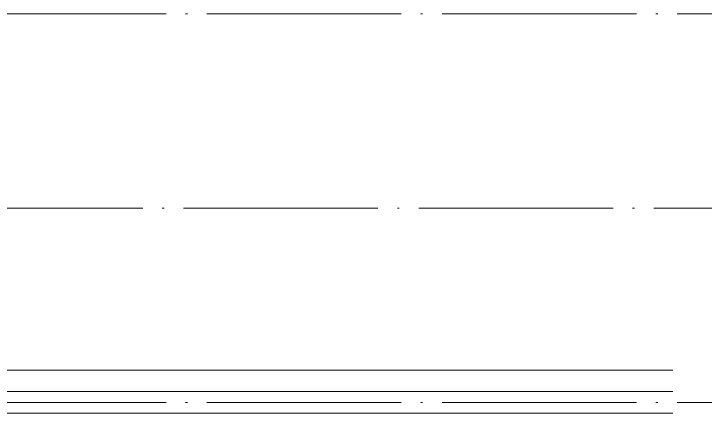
# Model space of a CAD drawing. Extents: x 27938 to 983267, y -209821 to 1628073.
# Drawn here: x 688533 to 690667, y 364790 to 366024 of the extents above; entities that cross this region are included whole.
import ezdxf

# ---------------------------------------------------------------- set-up
doc = ezdxf.new("R2010")
doc.units = 0
doc.header["$LTSCALE"] = 1000
doc.header["$MEASUREMENT"] = 0
doc.linetypes.add('DOTE', pattern=[2.42, 2, -0.2, 0.02, -0.2])
doc.layers.add('3.5方案汇报，与郭总、侯月琴确定户型_t8$0$2020.03.04 -1安徽标准化洋房户型(UA）_t8_t8$0$看线', color=154, linetype='Continuous')
for name, color, linetype, lineweight in [('DOTE', 19, 'DOTE', 9), ('平面-栏杆', 135, 'Continuous', 15), ('平面-看线', 45, 'Continuous', 15)]:
    doc.layers.add(name, color=color, linetype=linetype, lineweight=lineweight)

# ---------------------------------------------------------------- blocks, each defined once
blk = doc.blocks.new('GFDGDGRDGRDG')
at = {"layer": 'DOTE', "linetype": 'DOTE', "ltscale": 0.3}
for p, q in [((573593.7, 363758.3), (626393.7, 363758.3)), ((626393.7, 363158.3), (573593.7, 363158.3)), ((573593.7, 362558.3), (626393.7, 362558.3))]:
    blk.add_line(p, q, dxfattribs=at)

msp = doc.modelspace()

# ---------------------------------------------------------------- linework, layer by layer
at = {"layer": '平面-栏杆'}
for points in [[(690566.6, 364857.1), (686066.6, 364857.1)], [(690566.6, 364790.4), (686066.6, 364790.4)]]:
    msp.add_lwpolyline(points, dxfattribs=at)
at = {"layer": '平面-看线'}
msp.add_lwpolyline([(690566.6, 364923.7), (686066.6, 364923.7)], dxfattribs=at)

# ---------------------------------------------------------------- block references
at = {"layer": '3.5方案汇报，与郭总、侯月琴确定户型_t8$0$2020.03.04 -1安徽标准化洋房户型(UA）_t8_t8$0$看线', "ltscale": 10}
msp.add_blockref('GFDGDGRDGRDG', (106822.9, 2265.4), dxfattribs=at)

doc.saveas('drawing.dxf')
